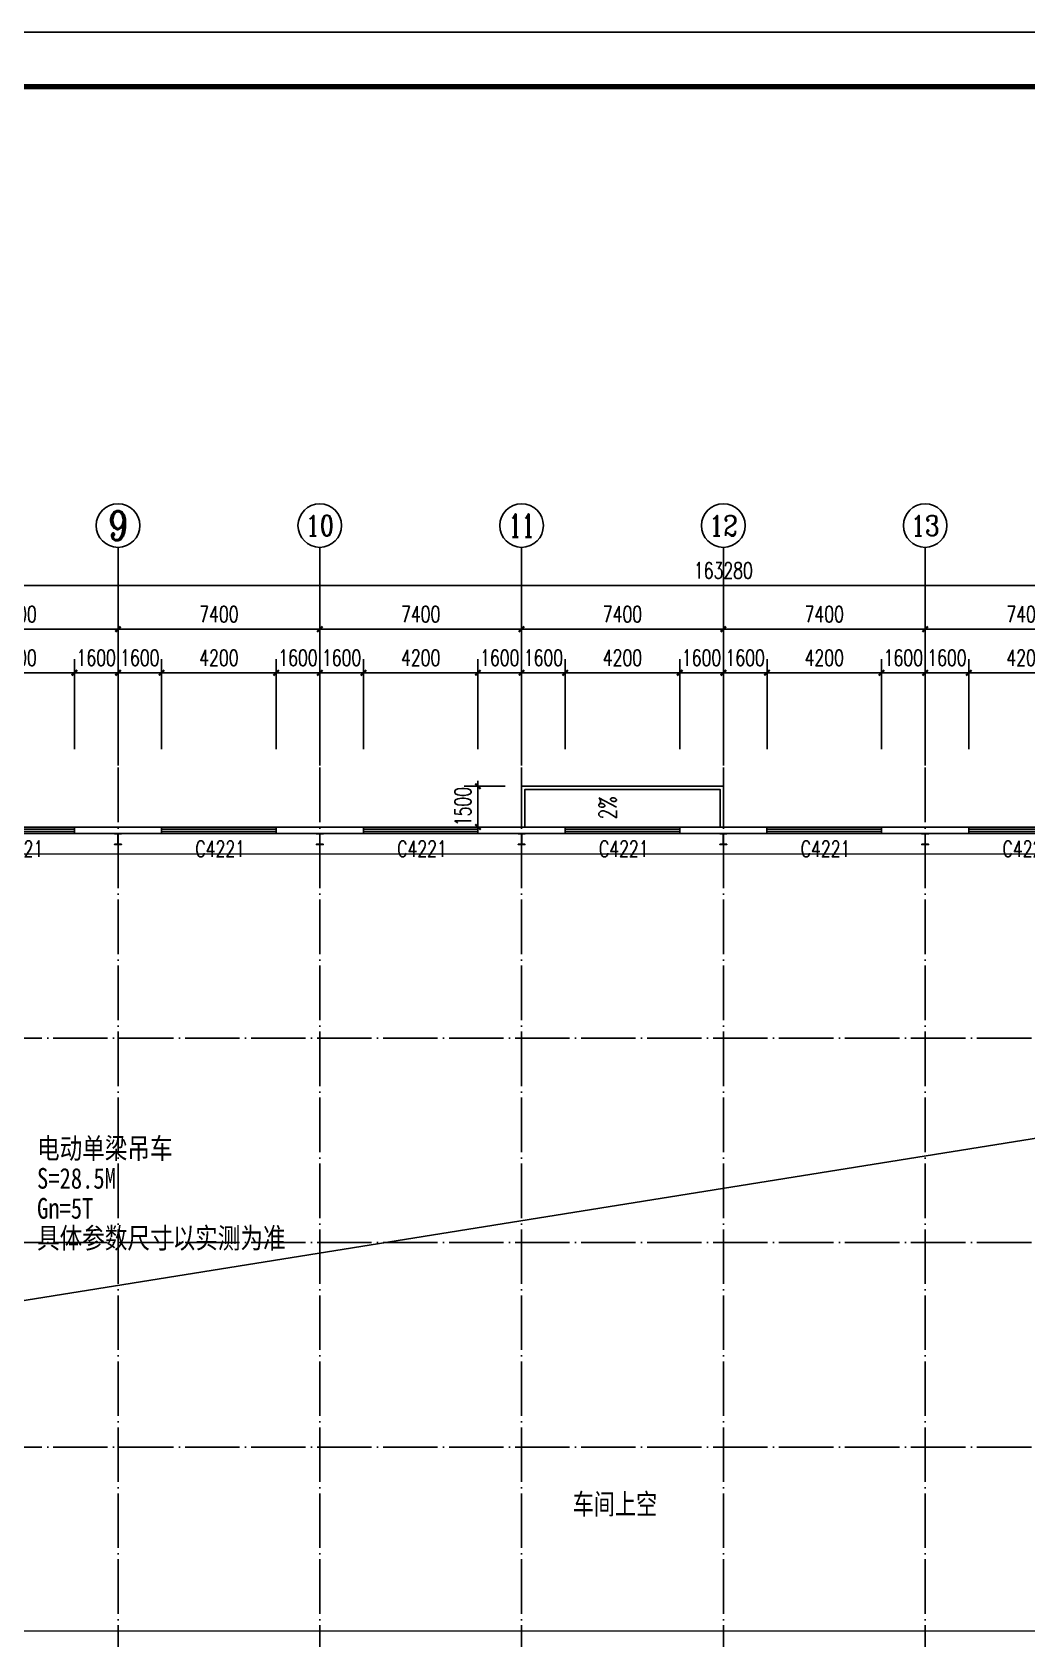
# Model space of a CAD drawing. Extents: x 13276711 to 13543385, y -848943 to -68012.
# Drawn here: x 13402435 to 13438915, y -382981 to -324043 of the extents above; entities that cross this region are included whole.
import ezdxf
from ezdxf.enums import TextEntityAlignment as Align

# ---------------------------------------------------------------- set-up
doc = ezdxf.new("R2010")
doc.units = 0
doc.header["$LTSCALE"] = 1000
doc.header["$MEASUREMENT"] = 0
doc.linetypes.add('DASH', pattern=[0.35, 0.25, -0.1])
doc.linetypes.add('DOTE', pattern=[2.42, 2, -0.2, 0.02, -0.2])
for name, color, linetype in [('AXIS', 3, 'Continuous'), ('AXIS_TEXT', 7, 'Continuous'), ('COLUMN', 2, 'Continuous'), ('DIM_SYMB', 3, 'Continuous'), ('DOTE', 1, 'DOTE'), ('PUB_DIM', 3, 'Continuous'), ('PUB_TEXT', 7, 'Continuous'), ('TK', 4, 'Continuous'), ('WALL-PARAPET', 6, 'Continuous'), ('WINDOW', 4, 'Continuous'), ('WINDOW_TEXT', 7, 'Continuous')]:
    doc.layers.add(name, color=color, linetype=linetype)
doc.styles.add('_TCH_AXIS', font='COMPLEX', dxfattribs={"bigfont": 'GBCBIG'})
doc.styles.add('_TCH_DIM', font='SIMPLEX', dxfattribs={"bigfont": 'GBCBIG'})
doc.styles.add('_TCH_DIM_T3', font='SIMPLEX', dxfattribs={"width": 0.705882, "bigfont": 'GBCBIG'})
doc.styles.add('_TCH_WINDOW', font='SIMPLEX', dxfattribs={"height": 3.5, "bigfont": 'GBCBIG'})
doc.styles.add('COMPLEX', font='COMPLEX')
doc.styles.add('TK-LG-B', font='', dxfattribs={"width": 0.75})
doc.styles.add('宋体', font='', dxfattribs={"width": 0.8})
doc.styles.get('TK-LG-B').set_extended_font_data('SimSun')
doc.styles.get('宋体').set_extended_font_data('SimSun')
doc.dimstyles.new('_TCH_ARCH&&200', dxfattribs={"dimtxt": 595, "dimasz": 200, "dimexe": 500, "dimexo": 600, "dimgap": 252.5, "dimtad": 1, "dimdec": 0, "dimzin": 0, "dimdsep": 46, "dimtxsty": '_TCH_DIM_T3', "dimblk": 'ARCHTICK', "dimcen": 0.09, "dimclrt": 7, "dimazin": 2, "dimtfac": 1, "dimtdec": 0, "dimtix": 1, "dimtmove": 2, "dimatfit": 3, "dimfxl": 0, "dimtolj": 1, "dimtzin": 0, "dimarcsym": 0})

# ---------------------------------------------------------------- blocks, each defined once
blk = doc.blocks.new('A$C797E1D2B')
at = {"layer": 'COLUMN'}
h = blk.add_hatch(color=256, dxfattribs=at)
h.paths.add_polyline_path([(125, 400), (250, 400), (250, 388), (130, 388), (130, 200), (125, 200)])
h.paths.add_polyline_path([(0, 400), (125, 400), (125, 200), (120, 200), (120, 388), (0, 388)])
h.paths.add_polyline_path([(0, 12), (120, 12), (120, 200), (125, 200), (125, 0), (0, 0)])
h.paths.add_polyline_path([(125, 200), (130, 200), (130, 12), (250, 12), (250, 0), (125, 0)])
blk.add_lwpolyline([(250, 0), (250, 12), (130, 12), (130, 388), (250, 388), (250, 400), (0, 400), (0, 388), (120, 388), (120, 12), (0, 12), (0, 0)], close=True, dxfattribs=at)
blk = doc.blocks.new('GeYuanFrame_77864667', base_point=(20.09, 4.53))
at = {"layer": 'TK'}
blk.add_lwpolyline([(20.09, 4.53), (20.09, 598.53), (1071.09, 598.53), (1071.09, 4.53)], close=True, dxfattribs=at)
at = {"layer": 'TK', "const_width": 1}
blk.add_lwpolyline([(45.09, 588.53), (1061.09, 588.53), (1061.09, 14.53), (45.09, 14.53)], close=True, dxfattribs=at)
blk = doc.blocks.new('$TCHSYS$WIN2D')
for p, q in [((-0.5, 0.5), (0.5, 0.5)), ((-0.5, 0.5), (-0.5, -0.5)), ((0.5, 0.5), (0.5, -0.5)), ((0.5, 0.167), (-0.5, 0.167)), ((0.5, -0.167), (-0.5, -0.167)), ((-0.5, -0.5), (0.5, -0.5))]:
    blk.add_line(p, q)
blk = doc.blocks.new('_AXISO')
blk.add_circle((0, 0), 0.5)
at = {"layer": 'AXIS_TEXT', "style": 'COMPLEX', "width": 1.041667}
blk.add_attdef('A', text='', height=0.56, dxfattribs=at).set_placement((-0.25, -0.28), (0.25, -0.28), align=Align.FIT)
blk = doc.blocks.new('_ArchTick')
at = {"color": 0, "linetype": 'ByBlock', "const_width": 0.4}
blk.add_lwpolyline([(-0.5, -0.5), (0.5, 0.5)], dxfattribs=at)
blk = doc.blocks.new('*D208')
at = {"layer": 'AXIS', "color": 0, "lineweight": -2}
for p, q in [((13346145, -350343), (13346145, -343843)), ((13509425, -350343), (13509425, -343843)), ((13346145, -344343), (13509425, -344343))]:
    blk.add_line(p, q, dxfattribs=at)
at = {"layer": 'Defpoints', "color": 0}
for p in [(13509425, -344343), (13346145, -350943), (13509425, -350943)]:
    blk.add_point(p, dxfattribs=at)
at = {"layer": 'AXIS', "color": 0, "lineweight": -2, "xscale": 200, "yscale": 200, "zscale": 200, "rotation": 180}
blk.add_blockref('_ArchTick', (13346145, -344343), dxfattribs=at)
at = {"layer": 'AXIS', "color": 0, "lineweight": -2, "xscale": 200, "yscale": 200, "zscale": 200}
blk.add_blockref('_ArchTick', (13509425, -344343), dxfattribs=at)
at = {"layer": 'AXIS', "color": 7, "insert": (13427785, -343793), "char_height": 595, "attachment_point": 5, "style": '_TCH_DIM_T3'}
blk.add_mtext('\\A1;163280', dxfattribs=at)
blk = doc.blocks.new('*D217')
at = {"layer": 'AXIS', "color": 0, "lineweight": -2}
for p, q in [((13398185, -350343), (13398185, -345443)), ((13398185, -345943), (13405585, -345943)), ((13405585, -350343), (13405585, -345443))]:
    blk.add_line(p, q, dxfattribs=at)
at = {"layer": 'Defpoints', "color": 0}
for p in [(13405585, -345943), (13398185, -350943), (13405585, -350943)]:
    blk.add_point(p, dxfattribs=at)
at = {"layer": 'AXIS', "color": 0, "lineweight": -2, "xscale": 200, "yscale": 200, "zscale": 200, "rotation": 180}
blk.add_blockref('_ArchTick', (13398185, -345943), dxfattribs=at)
at = {"layer": 'AXIS', "color": 0, "lineweight": -2, "xscale": 200, "yscale": 200, "zscale": 200}
blk.add_blockref('_ArchTick', (13405585, -345943), dxfattribs=at)
at = {"layer": 'AXIS', "color": 7, "insert": (13401885, -345393), "char_height": 595, "attachment_point": 5, "style": '_TCH_DIM_T3'}
blk.add_mtext('\\A1;7400', dxfattribs=at)
blk = doc.blocks.new('*D218')
at = {"layer": 'AXIS', "color": 0, "lineweight": -2}
for p, q in [((13405585, -350343), (13405585, -345443)), ((13405585, -345943), (13412985, -345943)), ((13412985, -350343), (13412985, -345443))]:
    blk.add_line(p, q, dxfattribs=at)
at = {"layer": 'Defpoints', "color": 0}
for p in [(13412985, -345943), (13405585, -350943), (13412985, -350943)]:
    blk.add_point(p, dxfattribs=at)
at = {"layer": 'AXIS', "color": 0, "lineweight": -2, "xscale": 200, "yscale": 200, "zscale": 200, "rotation": 180}
blk.add_blockref('_ArchTick', (13405585, -345943), dxfattribs=at)
at = {"layer": 'AXIS', "color": 0, "lineweight": -2, "xscale": 200, "yscale": 200, "zscale": 200}
blk.add_blockref('_ArchTick', (13412985, -345943), dxfattribs=at)
at = {"layer": 'AXIS', "color": 7, "insert": (13409285, -345393), "char_height": 595, "attachment_point": 5, "style": '_TCH_DIM_T3'}
blk.add_mtext('\\A1;7400', dxfattribs=at)
blk = doc.blocks.new('*D219')
at = {"layer": 'AXIS', "color": 0, "lineweight": -2}
for p, q in [((13412985, -350343), (13412985, -345443)), ((13412985, -345943), (13420385, -345943)), ((13420385, -350343), (13420385, -345443))]:
    blk.add_line(p, q, dxfattribs=at)
at = {"layer": 'Defpoints', "color": 0}
for p in [(13420385, -345943), (13412985, -350943), (13420385, -350943)]:
    blk.add_point(p, dxfattribs=at)
at = {"layer": 'AXIS', "color": 0, "lineweight": -2, "xscale": 200, "yscale": 200, "zscale": 200, "rotation": 180}
blk.add_blockref('_ArchTick', (13412985, -345943), dxfattribs=at)
at = {"layer": 'AXIS', "color": 0, "lineweight": -2, "xscale": 200, "yscale": 200, "zscale": 200}
blk.add_blockref('_ArchTick', (13420385, -345943), dxfattribs=at)
at = {"layer": 'AXIS', "color": 7, "insert": (13416685, -345393), "char_height": 595, "attachment_point": 5, "style": '_TCH_DIM_T3'}
blk.add_mtext('\\A1;7400', dxfattribs=at)
blk = doc.blocks.new('*D220')
at = {"layer": 'AXIS', "color": 0, "lineweight": -2}
for p, q in [((13420385, -350343), (13420385, -345443)), ((13420385, -345943), (13427785, -345943)), ((13427785, -350343), (13427785, -345443))]:
    blk.add_line(p, q, dxfattribs=at)
at = {"layer": 'Defpoints', "color": 0}
for p in [(13427785, -345943), (13420385, -350943), (13427785, -350943)]:
    blk.add_point(p, dxfattribs=at)
at = {"layer": 'AXIS', "color": 0, "lineweight": -2, "xscale": 200, "yscale": 200, "zscale": 200, "rotation": 180}
blk.add_blockref('_ArchTick', (13420385, -345943), dxfattribs=at)
at = {"layer": 'AXIS', "color": 0, "lineweight": -2, "xscale": 200, "yscale": 200, "zscale": 200}
blk.add_blockref('_ArchTick', (13427785, -345943), dxfattribs=at)
at = {"layer": 'AXIS', "color": 7, "insert": (13424085, -345393), "char_height": 595, "attachment_point": 5, "style": '_TCH_DIM_T3'}
blk.add_mtext('\\A1;7400', dxfattribs=at)
blk = doc.blocks.new('*D221')
at = {"layer": 'AXIS', "color": 0, "lineweight": -2}
for p, q in [((13427785, -350343), (13427785, -345443)), ((13427785, -345943), (13435185, -345943)), ((13435185, -350343), (13435185, -345443))]:
    blk.add_line(p, q, dxfattribs=at)
at = {"layer": 'Defpoints', "color": 0}
for p in [(13435185, -345943), (13427785, -350943), (13435185, -350943)]:
    blk.add_point(p, dxfattribs=at)
at = {"layer": 'AXIS', "color": 0, "lineweight": -2, "xscale": 200, "yscale": 200, "zscale": 200, "rotation": 180}
blk.add_blockref('_ArchTick', (13427785, -345943), dxfattribs=at)
at = {"layer": 'AXIS', "color": 0, "lineweight": -2, "xscale": 200, "yscale": 200, "zscale": 200}
blk.add_blockref('_ArchTick', (13435185, -345943), dxfattribs=at)
at = {"layer": 'AXIS', "color": 7, "insert": (13431485, -345393), "char_height": 595, "attachment_point": 5, "style": '_TCH_DIM_T3'}
blk.add_mtext('\\A1;7400', dxfattribs=at)
blk = doc.blocks.new('*D222')
at = {"layer": 'AXIS', "color": 0, "lineweight": -2}
for p, q in [((13435185, -350343), (13435185, -345443)), ((13435185, -345943), (13442585, -345943)), ((13442585, -350343), (13442585, -345443))]:
    blk.add_line(p, q, dxfattribs=at)
at = {"layer": 'Defpoints', "color": 0}
for p in [(13442585, -345943), (13435185, -350943), (13442585, -350943)]:
    blk.add_point(p, dxfattribs=at)
at = {"layer": 'AXIS', "color": 0, "lineweight": -2, "xscale": 200, "yscale": 200, "zscale": 200, "rotation": 180}
blk.add_blockref('_ArchTick', (13435185, -345943), dxfattribs=at)
at = {"layer": 'AXIS', "color": 0, "lineweight": -2, "xscale": 200, "yscale": 200, "zscale": 200}
blk.add_blockref('_ArchTick', (13442585, -345943), dxfattribs=at)
at = {"layer": 'AXIS', "color": 7, "insert": (13438885, -345393), "char_height": 595, "attachment_point": 5, "style": '_TCH_DIM_T3'}
blk.add_mtext('\\A1;7400', dxfattribs=at)
blk = doc.blocks.new('*D640')
at = {"layer": 'Defpoints', "color": 0}
for p in [(13403985, -347543), (13399785, -350943), (13403985, -350943)]:
    blk.add_point(p, dxfattribs=at)
at = {"layer": 'PUB_DIM', "color": 0, "lineweight": -2}
for p, q in [((13399785, -350343), (13399785, -347043)), ((13403985, -350343), (13403985, -347043)), ((13399785, -347543), (13403985, -347543))]:
    blk.add_line(p, q, dxfattribs=at)
at = {"layer": 'PUB_DIM', "color": 0, "lineweight": -2, "xscale": 200, "yscale": 200, "zscale": 200, "rotation": 180}
blk.add_blockref('_ArchTick', (13399785, -347543), dxfattribs=at)
at = {"layer": 'PUB_DIM', "color": 0, "lineweight": -2, "xscale": 200, "yscale": 200, "zscale": 200}
blk.add_blockref('_ArchTick', (13403985, -347543), dxfattribs=at)
at = {"layer": 'PUB_DIM', "color": 7, "insert": (13401885, -346993), "char_height": 595, "attachment_point": 5, "style": '_TCH_DIM_T3'}
blk.add_mtext('\\A1;4200', dxfattribs=at)
blk = doc.blocks.new('*D641')
at = {"layer": 'Defpoints', "color": 0}
for p in [(13405585, -347543), (13403985, -350943), (13405585, -350943)]:
    blk.add_point(p, dxfattribs=at)
at = {"layer": 'PUB_DIM', "color": 0, "lineweight": -2}
for p, q in [((13403985, -350343), (13403985, -347043)), ((13405585, -350343), (13405585, -347043)), ((13403985, -347543), (13403785, -347543)), ((13403985, -347543), (13405585, -347543)), ((13405585, -347543), (13405785, -347543))]:
    blk.add_line(p, q, dxfattribs=at)
at = {"layer": 'PUB_DIM', "color": 0, "lineweight": -2, "xscale": 200, "yscale": 200, "zscale": 200}
blk.add_blockref('_ArchTick', (13403985, -347543), dxfattribs=at)
at = {"layer": 'PUB_DIM', "color": 0, "lineweight": -2, "xscale": 200, "yscale": 200, "zscale": 200, "rotation": 180}
blk.add_blockref('_ArchTick', (13405585, -347543), dxfattribs=at)
at = {"layer": 'PUB_DIM', "color": 7, "insert": (13404785, -346993), "char_height": 595, "attachment_point": 5, "style": '_TCH_DIM_T3'}
blk.add_mtext('\\A1;1600', dxfattribs=at)
blk = doc.blocks.new('*D642')
at = {"layer": 'Defpoints', "color": 0}
for p in [(13407185, -347543), (13405585, -350943), (13407185, -350943)]:
    blk.add_point(p, dxfattribs=at)
at = {"layer": 'PUB_DIM', "color": 0, "lineweight": -2}
for p, q in [((13405585, -350343), (13405585, -347043)), ((13407185, -350343), (13407185, -347043)), ((13405585, -347543), (13405385, -347543)), ((13405585, -347543), (13407185, -347543)), ((13407185, -347543), (13407385, -347543))]:
    blk.add_line(p, q, dxfattribs=at)
at = {"layer": 'PUB_DIM', "color": 0, "lineweight": -2, "xscale": 200, "yscale": 200, "zscale": 200}
blk.add_blockref('_ArchTick', (13405585, -347543), dxfattribs=at)
at = {"layer": 'PUB_DIM', "color": 0, "lineweight": -2, "xscale": 200, "yscale": 200, "zscale": 200, "rotation": 180}
blk.add_blockref('_ArchTick', (13407185, -347543), dxfattribs=at)
at = {"layer": 'PUB_DIM', "color": 7, "insert": (13406385, -346993), "char_height": 595, "attachment_point": 5, "style": '_TCH_DIM_T3'}
blk.add_mtext('\\A1;1600', dxfattribs=at)
blk = doc.blocks.new('*D643')
at = {"layer": 'Defpoints', "color": 0}
for p in [(13411385, -347543), (13407185, -350943), (13411385, -350943)]:
    blk.add_point(p, dxfattribs=at)
at = {"layer": 'PUB_DIM', "color": 0, "lineweight": -2}
for p, q in [((13407185, -350343), (13407185, -347043)), ((13411385, -350343), (13411385, -347043)), ((13407185, -347543), (13411385, -347543))]:
    blk.add_line(p, q, dxfattribs=at)
at = {"layer": 'PUB_DIM', "color": 0, "lineweight": -2, "xscale": 200, "yscale": 200, "zscale": 200, "rotation": 180}
blk.add_blockref('_ArchTick', (13407185, -347543), dxfattribs=at)
at = {"layer": 'PUB_DIM', "color": 0, "lineweight": -2, "xscale": 200, "yscale": 200, "zscale": 200}
blk.add_blockref('_ArchTick', (13411385, -347543), dxfattribs=at)
at = {"layer": 'PUB_DIM', "color": 7, "insert": (13409285, -346993), "char_height": 595, "attachment_point": 5, "style": '_TCH_DIM_T3'}
blk.add_mtext('\\A1;4200', dxfattribs=at)
blk = doc.blocks.new('*D644')
at = {"layer": 'Defpoints', "color": 0}
for p in [(13412985, -347543), (13411385, -350943), (13412985, -350943)]:
    blk.add_point(p, dxfattribs=at)
at = {"layer": 'PUB_DIM', "color": 0, "lineweight": -2}
for p, q in [((13411385, -350343), (13411385, -347043)), ((13412985, -350343), (13412985, -347043)), ((13411385, -347543), (13411185, -347543)), ((13411385, -347543), (13412985, -347543)), ((13412985, -347543), (13413185, -347543))]:
    blk.add_line(p, q, dxfattribs=at)
at = {"layer": 'PUB_DIM', "color": 0, "lineweight": -2, "xscale": 200, "yscale": 200, "zscale": 200}
blk.add_blockref('_ArchTick', (13411385, -347543), dxfattribs=at)
at = {"layer": 'PUB_DIM', "color": 0, "lineweight": -2, "xscale": 200, "yscale": 200, "zscale": 200, "rotation": 180}
blk.add_blockref('_ArchTick', (13412985, -347543), dxfattribs=at)
at = {"layer": 'PUB_DIM', "color": 7, "insert": (13412185, -346993), "char_height": 595, "attachment_point": 5, "style": '_TCH_DIM_T3'}
blk.add_mtext('\\A1;1600', dxfattribs=at)
blk = doc.blocks.new('*D645')
at = {"layer": 'Defpoints', "color": 0}
for p in [(13414585, -347543), (13412985, -350943), (13414585, -350943)]:
    blk.add_point(p, dxfattribs=at)
at = {"layer": 'PUB_DIM', "color": 0, "lineweight": -2}
for p, q in [((13412985, -350343), (13412985, -347043)), ((13414585, -350343), (13414585, -347043)), ((13412985, -347543), (13412785, -347543)), ((13412985, -347543), (13414585, -347543)), ((13414585, -347543), (13414785, -347543))]:
    blk.add_line(p, q, dxfattribs=at)
at = {"layer": 'PUB_DIM', "color": 0, "lineweight": -2, "xscale": 200, "yscale": 200, "zscale": 200}
blk.add_blockref('_ArchTick', (13412985, -347543), dxfattribs=at)
at = {"layer": 'PUB_DIM', "color": 0, "lineweight": -2, "xscale": 200, "yscale": 200, "zscale": 200, "rotation": 180}
blk.add_blockref('_ArchTick', (13414585, -347543), dxfattribs=at)
at = {"layer": 'PUB_DIM', "color": 7, "insert": (13413785, -346993), "char_height": 595, "attachment_point": 5, "style": '_TCH_DIM_T3'}
blk.add_mtext('\\A1;1600', dxfattribs=at)
blk = doc.blocks.new('*D646')
at = {"layer": 'Defpoints', "color": 0}
for p in [(13418785, -347543), (13414585, -350943), (13418785, -350943)]:
    blk.add_point(p, dxfattribs=at)
at = {"layer": 'PUB_DIM', "color": 0, "lineweight": -2}
for p, q in [((13414585, -350343), (13414585, -347043)), ((13418785, -350343), (13418785, -347043)), ((13414585, -347543), (13418785, -347543))]:
    blk.add_line(p, q, dxfattribs=at)
at = {"layer": 'PUB_DIM', "color": 0, "lineweight": -2, "xscale": 200, "yscale": 200, "zscale": 200, "rotation": 180}
blk.add_blockref('_ArchTick', (13414585, -347543), dxfattribs=at)
at = {"layer": 'PUB_DIM', "color": 0, "lineweight": -2, "xscale": 200, "yscale": 200, "zscale": 200}
blk.add_blockref('_ArchTick', (13418785, -347543), dxfattribs=at)
at = {"layer": 'PUB_DIM', "color": 7, "insert": (13416685, -346993), "char_height": 595, "attachment_point": 5, "style": '_TCH_DIM_T3'}
blk.add_mtext('\\A1;4200', dxfattribs=at)
blk = doc.blocks.new('*D647')
at = {"layer": 'Defpoints', "color": 0}
for p in [(13420385, -347543), (13418785, -350943), (13420385, -350943)]:
    blk.add_point(p, dxfattribs=at)
at = {"layer": 'PUB_DIM', "color": 0, "lineweight": -2}
for p, q in [((13418785, -350343), (13418785, -347043)), ((13420385, -350343), (13420385, -347043)), ((13418785, -347543), (13418585, -347543)), ((13418785, -347543), (13420385, -347543)), ((13420385, -347543), (13420585, -347543))]:
    blk.add_line(p, q, dxfattribs=at)
at = {"layer": 'PUB_DIM', "color": 0, "lineweight": -2, "xscale": 200, "yscale": 200, "zscale": 200}
blk.add_blockref('_ArchTick', (13418785, -347543), dxfattribs=at)
at = {"layer": 'PUB_DIM', "color": 0, "lineweight": -2, "xscale": 200, "yscale": 200, "zscale": 200, "rotation": 180}
blk.add_blockref('_ArchTick', (13420385, -347543), dxfattribs=at)
at = {"layer": 'PUB_DIM', "color": 7, "insert": (13419585, -346993), "char_height": 595, "attachment_point": 5, "style": '_TCH_DIM_T3'}
blk.add_mtext('\\A1;1600', dxfattribs=at)
blk = doc.blocks.new('*D648')
at = {"layer": 'Defpoints', "color": 0}
for p in [(13421985, -347543), (13420385, -350943), (13421985, -350943)]:
    blk.add_point(p, dxfattribs=at)
at = {"layer": 'PUB_DIM', "color": 0, "lineweight": -2}
for p, q in [((13420385, -350343), (13420385, -347043)), ((13421985, -350343), (13421985, -347043)), ((13420385, -347543), (13420185, -347543)), ((13420385, -347543), (13421985, -347543)), ((13421985, -347543), (13422185, -347543))]:
    blk.add_line(p, q, dxfattribs=at)
at = {"layer": 'PUB_DIM', "color": 0, "lineweight": -2, "xscale": 200, "yscale": 200, "zscale": 200}
blk.add_blockref('_ArchTick', (13420385, -347543), dxfattribs=at)
at = {"layer": 'PUB_DIM', "color": 0, "lineweight": -2, "xscale": 200, "yscale": 200, "zscale": 200, "rotation": 180}
blk.add_blockref('_ArchTick', (13421985, -347543), dxfattribs=at)
at = {"layer": 'PUB_DIM', "color": 7, "insert": (13421185, -346993), "char_height": 595, "attachment_point": 5, "style": '_TCH_DIM_T3'}
blk.add_mtext('\\A1;1600', dxfattribs=at)
blk = doc.blocks.new('*D649')
at = {"layer": 'Defpoints', "color": 0}
for p in [(13426185, -347543), (13421985, -350943), (13426185, -350943)]:
    blk.add_point(p, dxfattribs=at)
at = {"layer": 'PUB_DIM', "color": 0, "lineweight": -2}
for p, q in [((13421985, -350343), (13421985, -347043)), ((13426185, -350343), (13426185, -347043)), ((13421985, -347543), (13426185, -347543))]:
    blk.add_line(p, q, dxfattribs=at)
at = {"layer": 'PUB_DIM', "color": 0, "lineweight": -2, "xscale": 200, "yscale": 200, "zscale": 200, "rotation": 180}
blk.add_blockref('_ArchTick', (13421985, -347543), dxfattribs=at)
at = {"layer": 'PUB_DIM', "color": 0, "lineweight": -2, "xscale": 200, "yscale": 200, "zscale": 200}
blk.add_blockref('_ArchTick', (13426185, -347543), dxfattribs=at)
at = {"layer": 'PUB_DIM', "color": 7, "insert": (13424085, -346993), "char_height": 595, "attachment_point": 5, "style": '_TCH_DIM_T3'}
blk.add_mtext('\\A1;4200', dxfattribs=at)
blk = doc.blocks.new('*D650')
at = {"layer": 'Defpoints', "color": 0}
for p in [(13427785, -347543), (13426185, -350943), (13427785, -350943)]:
    blk.add_point(p, dxfattribs=at)
at = {"layer": 'PUB_DIM', "color": 0, "lineweight": -2}
for p, q in [((13426185, -350343), (13426185, -347043)), ((13427785, -350343), (13427785, -347043)), ((13426185, -347543), (13425985, -347543)), ((13426185, -347543), (13427785, -347543)), ((13427785, -347543), (13427985, -347543))]:
    blk.add_line(p, q, dxfattribs=at)
at = {"layer": 'PUB_DIM', "color": 0, "lineweight": -2, "xscale": 200, "yscale": 200, "zscale": 200}
blk.add_blockref('_ArchTick', (13426185, -347543), dxfattribs=at)
at = {"layer": 'PUB_DIM', "color": 0, "lineweight": -2, "xscale": 200, "yscale": 200, "zscale": 200, "rotation": 180}
blk.add_blockref('_ArchTick', (13427785, -347543), dxfattribs=at)
at = {"layer": 'PUB_DIM', "color": 7, "insert": (13426985, -346993), "char_height": 595, "attachment_point": 5, "style": '_TCH_DIM_T3'}
blk.add_mtext('\\A1;1600', dxfattribs=at)
blk = doc.blocks.new('*D651')
at = {"layer": 'Defpoints', "color": 0}
for p in [(13429385, -347543), (13427785, -350943), (13429385, -350943)]:
    blk.add_point(p, dxfattribs=at)
at = {"layer": 'PUB_DIM', "color": 0, "lineweight": -2}
for p, q in [((13427785, -350343), (13427785, -347043)), ((13429385, -350343), (13429385, -347043)), ((13427785, -347543), (13427585, -347543)), ((13427785, -347543), (13429385, -347543)), ((13429385, -347543), (13429585, -347543))]:
    blk.add_line(p, q, dxfattribs=at)
at = {"layer": 'PUB_DIM', "color": 0, "lineweight": -2, "xscale": 200, "yscale": 200, "zscale": 200}
blk.add_blockref('_ArchTick', (13427785, -347543), dxfattribs=at)
at = {"layer": 'PUB_DIM', "color": 0, "lineweight": -2, "xscale": 200, "yscale": 200, "zscale": 200, "rotation": 180}
blk.add_blockref('_ArchTick', (13429385, -347543), dxfattribs=at)
at = {"layer": 'PUB_DIM', "color": 7, "insert": (13428585, -346993), "char_height": 595, "attachment_point": 5, "style": '_TCH_DIM_T3'}
blk.add_mtext('\\A1;1600', dxfattribs=at)
blk = doc.blocks.new('*D652')
at = {"layer": 'Defpoints', "color": 0}
for p in [(13433585, -347543), (13429385, -350943), (13433585, -350943)]:
    blk.add_point(p, dxfattribs=at)
at = {"layer": 'PUB_DIM', "color": 0, "lineweight": -2}
for p, q in [((13429385, -350343), (13429385, -347043)), ((13433585, -350343), (13433585, -347043)), ((13429385, -347543), (13433585, -347543))]:
    blk.add_line(p, q, dxfattribs=at)
at = {"layer": 'PUB_DIM', "color": 0, "lineweight": -2, "xscale": 200, "yscale": 200, "zscale": 200, "rotation": 180}
blk.add_blockref('_ArchTick', (13429385, -347543), dxfattribs=at)
at = {"layer": 'PUB_DIM', "color": 0, "lineweight": -2, "xscale": 200, "yscale": 200, "zscale": 200}
blk.add_blockref('_ArchTick', (13433585, -347543), dxfattribs=at)
at = {"layer": 'PUB_DIM', "color": 7, "insert": (13431485, -346993), "char_height": 595, "attachment_point": 5, "style": '_TCH_DIM_T3'}
blk.add_mtext('\\A1;4200', dxfattribs=at)
blk = doc.blocks.new('*D653')
at = {"layer": 'Defpoints', "color": 0}
for p in [(13435185, -347543), (13433585, -350943), (13435185, -350943)]:
    blk.add_point(p, dxfattribs=at)
at = {"layer": 'PUB_DIM', "color": 0, "lineweight": -2}
for p, q in [((13433585, -350343), (13433585, -347043)), ((13435185, -350343), (13435185, -347043)), ((13433585, -347543), (13433385, -347543)), ((13433585, -347543), (13435185, -347543)), ((13435185, -347543), (13435385, -347543))]:
    blk.add_line(p, q, dxfattribs=at)
at = {"layer": 'PUB_DIM', "color": 0, "lineweight": -2, "xscale": 200, "yscale": 200, "zscale": 200}
blk.add_blockref('_ArchTick', (13433585, -347543), dxfattribs=at)
at = {"layer": 'PUB_DIM', "color": 0, "lineweight": -2, "xscale": 200, "yscale": 200, "zscale": 200, "rotation": 180}
blk.add_blockref('_ArchTick', (13435185, -347543), dxfattribs=at)
at = {"layer": 'PUB_DIM', "color": 7, "insert": (13434385, -346993), "char_height": 595, "attachment_point": 5, "style": '_TCH_DIM_T3'}
blk.add_mtext('\\A1;1600', dxfattribs=at)
blk = doc.blocks.new('*D654')
at = {"layer": 'Defpoints', "color": 0}
for p in [(13436785, -347543), (13435185, -350943), (13436785, -350943)]:
    blk.add_point(p, dxfattribs=at)
at = {"layer": 'PUB_DIM', "color": 0, "lineweight": -2}
for p, q in [((13435185, -350343), (13435185, -347043)), ((13436785, -350343), (13436785, -347043)), ((13435185, -347543), (13434985, -347543)), ((13435185, -347543), (13436785, -347543)), ((13436785, -347543), (13436985, -347543))]:
    blk.add_line(p, q, dxfattribs=at)
at = {"layer": 'PUB_DIM', "color": 0, "lineweight": -2, "xscale": 200, "yscale": 200, "zscale": 200}
blk.add_blockref('_ArchTick', (13435185, -347543), dxfattribs=at)
at = {"layer": 'PUB_DIM', "color": 0, "lineweight": -2, "xscale": 200, "yscale": 200, "zscale": 200, "rotation": 180}
blk.add_blockref('_ArchTick', (13436785, -347543), dxfattribs=at)
at = {"layer": 'PUB_DIM', "color": 7, "insert": (13435985, -346993), "char_height": 595, "attachment_point": 5, "style": '_TCH_DIM_T3'}
blk.add_mtext('\\A1;1600', dxfattribs=at)
blk = doc.blocks.new('*D655')
at = {"layer": 'Defpoints', "color": 0}
for p in [(13440985, -347543), (13436785, -350943), (13440985, -350943)]:
    blk.add_point(p, dxfattribs=at)
at = {"layer": 'PUB_DIM', "color": 0, "lineweight": -2}
for p, q in [((13436785, -350343), (13436785, -347043)), ((13440985, -350343), (13440985, -347043)), ((13436785, -347543), (13440985, -347543))]:
    blk.add_line(p, q, dxfattribs=at)
at = {"layer": 'PUB_DIM', "color": 0, "lineweight": -2, "xscale": 200, "yscale": 200, "zscale": 200, "rotation": 180}
blk.add_blockref('_ArchTick', (13436785, -347543), dxfattribs=at)
at = {"layer": 'PUB_DIM', "color": 0, "lineweight": -2, "xscale": 200, "yscale": 200, "zscale": 200}
blk.add_blockref('_ArchTick', (13440985, -347543), dxfattribs=at)
at = {"layer": 'PUB_DIM', "color": 7, "insert": (13438885, -346993), "char_height": 595, "attachment_point": 5, "style": '_TCH_DIM_T3'}
blk.add_mtext('\\A1;4200', dxfattribs=at)
blk = doc.blocks.new('*D698')
at = {"layer": 'Defpoints', "color": 0}
for p in [(13418785, -351703), (13420385, -351703), (13420385, -353203)]:
    blk.add_point(p, dxfattribs=at)
at = {"layer": 'PUB_DIM', "color": 0, "lineweight": -2}
for p, q in [((13419785, -351703), (13418285, -351703)), ((13418785, -351703), (13418785, -351503)), ((13418785, -353203), (13418785, -351703)), ((13419785, -353203), (13418285, -353203)), ((13418785, -353203), (13418785, -353403))]:
    blk.add_line(p, q, dxfattribs=at)
at = {"layer": 'PUB_DIM', "color": 0, "lineweight": -2, "xscale": 200, "yscale": 200, "zscale": 200}
for p, rotation in [((13418785, -351703), 270), ((13418785, -353203), 90)]:
    blk.add_blockref('_ArchTick', p, dxfattribs=dict(at, rotation=rotation))
at = {"layer": 'PUB_DIM', "color": 7, "insert": (13418235, -352453), "char_height": 595, "attachment_point": 5, "rotation": 90, "style": '_TCH_DIM_T3'}
blk.add_mtext('\\A1;1500', dxfattribs=at)

msp = doc.modelspace()

# ---------------------------------------------------------------- linework, layer by layer
at = {"ltscale": 0.5}
for points in [[(13420384.8, -353203.1), (13420384.8, -351703.1), (13427784.8, -351703.1), (13427784.8, -353203.1)], [(13420504.8, -353203.1), (13420504.8, -351823.1), (13427664.8, -351823.1), (13427664.8, -353203.1)], [(13508934.8, -353443.1), (13368584.8, -375943.1), (13346384.8, -413043.1)]]:
    msp.add_lwpolyline(points, dxfattribs=at)
at = {"linetype": 'DASH', "ltscale": 5, "const_width": 50}
for points in [[(13509184.8, -354193.1), (13346384.8, -354193.1)], [(13509184.8, -382693.1), (13346384.8, -382693.1)]]:
    msp.add_lwpolyline(points, dxfattribs=at)
at = {"layer": 'AXIS'}
for p, q in [((13405584.8, -350943.1), (13405584.8, -342943.1)), ((13412984.8, -350943.1), (13412984.8, -342943.1)), ((13420384.8, -350943.1), (13420384.8, -342943.1)), ((13427784.8, -350943.1), (13427784.8, -342943.1)), ((13435184.8, -350943.1), (13435184.8, -342943.1))]:
    msp.add_line(p, q, dxfattribs=at)
at = {"layer": 'DIM_SYMB'}
msp.add_lwpolyline([(13424084.8, -353063.1, 0, 0, 0), (13424084.8, -352413.1, 120, 0, 0), (13424084.8, -351963.1, 0, 0, 0)], format="xyseb", dxfattribs=at)
at = {"layer": 'DOTE'}
for p, q in [((13405584.8, -415943.1), (13405584.8, -350943.1)), ((13412984.8, -415943.1), (13412984.8, -350943.1)), ((13420384.8, -415943.1), (13420384.8, -350943.1)), ((13427784.8, -415943.1), (13427784.8, -350943.1)), ((13435184.8, -415943.1), (13435184.8, -350943.1)), ((13511684.8, -353443.1), (13343884.8, -353443.1)), ((13511684.8, -360943.1), (13343884.8, -360943.1)), ((13511684.8, -368443.1), (13343884.8, -368443.1)), ((13511684.8, -375943.1), (13343884.8, -375943.1))]:
    msp.add_line(p, q, dxfattribs=at)
at = {"layer": 'WALL-PARAPET'}
for p, q in [((13407184.8, -353203.1), (13403984.8, -353203.1)), ((13403984.8, -353203.1), (13403984.8, -353443.1)), ((13403984.8, -353443.1), (13407184.8, -353443.1)), ((13407184.8, -353443.1), (13407184.8, -353203.1)), ((13414584.8, -353203.1), (13411384.8, -353203.1)), ((13411384.8, -353203.1), (13411384.8, -353443.1)), ((13411384.8, -353443.1), (13414584.8, -353443.1)), ((13414584.8, -353443.1), (13414584.8, -353203.1)), ((13421984.8, -353203.1), (13418784.8, -353203.1)), ((13418784.8, -353203.1), (13418784.8, -353443.1)), ((13418784.8, -353443.1), (13421984.8, -353443.1)), ((13421984.8, -353443.1), (13421984.8, -353203.1)), ((13429384.8, -353203.1), (13426184.8, -353203.1)), ((13426184.8, -353203.1), (13426184.8, -353443.1)), ((13426184.8, -353443.1), (13429384.8, -353443.1)), ((13429384.8, -353443.1), (13429384.8, -353203.1)), ((13436784.8, -353203.1), (13433584.8, -353203.1)), ((13433584.8, -353203.1), (13433584.8, -353443.1)), ((13433584.8, -353443.1), (13436784.8, -353443.1)), ((13436784.8, -353443.1), (13436784.8, -353203.1))]:
    msp.add_line(p, q, dxfattribs=at)

# ---------------------------------------------------------------- block references
at = {"xscale": 200, "yscale": 200, "zscale": 200}
msp.add_blockref('GeYuanFrame_77864667', (13328184.8, -442843.1), dxfattribs=at)
at = {"rotation": 180}
for p in [(13405709.9, -353443.1), (13413109.9, -353443.1), (13420509.9, -353443.1), (13427909.9, -353443.1), (13435309.9, -353443.1)]:
    msp.add_blockref('A$C797E1D2B', p, dxfattribs=at)
at = {"layer": 'AXIS'}
ref = msp.add_blockref('_AXISO', (13405584.8, -342143.1), dxfattribs=dict(at, xscale=1600, yscale=1600, zscale=1600))
ref.add_attrib('A', '9', dxfattribs={"layer": 'AXIS_TEXT', "ltscale": 0.5, "height": 1065, "style": '_TCH_AXIS'}).set_placement((13405229.8, -342675.6), (13405939.9, -342675.6), align=Align.FIT)
ref = msp.add_blockref('_AXISO', (13412984.8, -342143.1), dxfattribs=dict(at, xscale=1600, yscale=1600, zscale=1600))
ref.add_attrib('A', '10', dxfattribs={"layer": 'AXIS_TEXT', "ltscale": 0.5, "height": 750.73, "style": '_TCH_AXIS'}).set_placement((13412466.5, -342518.4), (13413503.2, -342518.4), align=Align.FIT)
ref = msp.add_blockref('_AXISO', (13420384.8, -342143.1), dxfattribs=dict(at, xscale=1600, yscale=1600, zscale=1600))
ref.add_attrib('A', '11', dxfattribs={"layer": 'AXIS_TEXT', "ltscale": 0.5, "height": 842.89, "style": '_TCH_AXIS'}).set_placement((13419903.2, -342564.5), (13420866.5, -342564.5), align=Align.FIT)
ref = msp.add_blockref('_AXISO', (13427784.8, -342143.1), dxfattribs=dict(at, xscale=1600, yscale=1600, zscale=1600))
ref.add_attrib('A', '12', dxfattribs={"layer": 'AXIS_TEXT', "ltscale": 0.5, "height": 750.73, "style": '_TCH_AXIS'}).set_placement((13427266.5, -342518.4), (13428303.2, -342518.4), align=Align.FIT)
ref = msp.add_blockref('_AXISO', (13435184.8, -342143.1), dxfattribs=dict(at, xscale=1600, yscale=1600, zscale=1600))
ref.add_attrib('A', '13', dxfattribs={"layer": 'AXIS_TEXT', "ltscale": 0.5, "height": 750.73, "style": '_TCH_AXIS'}).set_placement((13434666.5, -342518.4), (13435703.2, -342518.4), align=Align.FIT)
at = {"layer": 'WINDOW'}
ref = msp.add_blockref('$TCHSYS$WIN2D', (13401884.8, -353323.1), dxfattribs=dict(at, xscale=4200, yscale=-240, zscale=4200, rotation=180))
ref.add_attrib('A', 'C4221', (13401024.8, -354300.4), dxfattribs={"layer": 'WINDOW_TEXT', "ltscale": 0.5, "height": 595, "style": '_TCH_WINDOW', "width": 0.705882})
ref = msp.add_blockref('$TCHSYS$WIN2D', (13409284.8, -353323.1), dxfattribs=dict(at, xscale=4200, yscale=-240, zscale=4200, rotation=180))
ref.add_attrib('A', 'C4221', (13408424.8, -354300.4), dxfattribs={"layer": 'WINDOW_TEXT', "ltscale": 0.5, "height": 595, "style": '_TCH_WINDOW', "width": 0.705882})
ref = msp.add_blockref('$TCHSYS$WIN2D', (13416684.8, -353323.1), dxfattribs=dict(at, xscale=4200, yscale=-240, zscale=4200, rotation=180))
ref.add_attrib('A', 'C4221', (13415824.8, -354300.4), dxfattribs={"layer": 'WINDOW_TEXT', "ltscale": 0.5, "height": 595, "style": '_TCH_WINDOW', "width": 0.705882})
ref = msp.add_blockref('$TCHSYS$WIN2D', (13424084.8, -353323.1), dxfattribs=dict(at, xscale=4200, yscale=-240, zscale=4200, rotation=180))
ref.add_attrib('A', 'C4221', (13423224.8, -354300.4), dxfattribs={"layer": 'WINDOW_TEXT', "ltscale": 0.5, "height": 595, "style": '_TCH_WINDOW', "width": 0.705882})
ref = msp.add_blockref('$TCHSYS$WIN2D', (13431484.8, -353323.1), dxfattribs=dict(at, xscale=4200, yscale=-240, zscale=4200, rotation=180))
ref.add_attrib('A', 'C4221', (13430624.8, -354300.4), dxfattribs={"layer": 'WINDOW_TEXT', "ltscale": 0.5, "height": 595, "style": '_TCH_WINDOW', "width": 0.705882})
ref = msp.add_blockref('$TCHSYS$WIN2D', (13438884.8, -353323.1), dxfattribs=dict(at, xscale=4200, yscale=-240, zscale=4200, rotation=180))
ref.add_attrib('A', 'C4221', (13438024.8, -354300.4), dxfattribs={"layer": 'WINDOW_TEXT', "ltscale": 0.5, "height": 595, "style": '_TCH_WINDOW', "width": 0.705882})

# ---------------------------------------------------------------- texts
at = {"layer": 'PUB_TEXT', "style": '_TCH_DIM', "width": 0.705882}
msp.add_text('2%%%', height=637.5, rotation=90, dxfattribs=at).set_placement((13423859.8, -352920.2))
at = {"layer": 'PUB_TEXT'}
for s, height, style, width, p in [('电动单梁吊车', 759.49, '宋体', 0.8, (13402614.5, -365367.1)), ('S=28.5M', 759.49, '宋体', 0.8, (13402614.5, -366467.1)), ('Gn=5T', 759.49, '宋体', 0.8, (13402614.5, -367567.1)), ('具体参数尺寸以实测为准', 759.494, '宋体', 0.8, (13402614.5, -368656.3)), ('车间上空', 759.49, 'TK-LG-B', 0.75, (13422255.5, -378412.9))]:
    msp.add_text(s, height=height, dxfattribs=dict(at, style=style, width=width)).set_placement(p)

# ---------------------------------------------------------------- dimensions: what is measured, and where the dimension line sits
at = {"layer": 'AXIS'}
for p1, p2, distance, text, picture, middle in [((13346144.8, -350943.1), (13509424.8, -350943.1), 6600, '163280', '*D208', (13427784.8, -343793.1)), ((13398184.8, -350943.1), (13405584.8, -350943.1), 5000, '7400', '*D217', (13401884.8, -345393.1)), ((13405584.8, -350943.1), (13412984.8, -350943.1), 5000, '7400', '*D218', (13409284.8, -345393.1)), ((13412984.8, -350943.1), (13420384.8, -350943.1), 5000, '7400', '*D219', (13416684.8, -345393.1)), ((13420384.8, -350943.1), (13427784.8, -350943.1), 5000, '7400', '*D220', (13424084.8, -345393.1)), ((13427784.8, -350943.1), (13435184.8, -350943.1), 5000, '7400', '*D221', (13431484.8, -345393.1)), ((13435184.8, -350943.1), (13442584.8, -350943.1), 5000, '7400', '*D222', (13438884.8, -345393.1))]:
    dim = msp.add_aligned_dim(p1=p1, p2=p2, distance=distance, text=text, dimstyle='_TCH_ARCH&&200', dxfattribs=at)
    dim.commit()
    dim.dimension.update_dxf_attribs({"geometry": picture, "text_midpoint": middle})
at = {"layer": 'PUB_DIM'}
for p1, p2, distance, text, picture, middle in [((13399784.8, -350943.1), (13403984.8, -350943.1), 3400, '4200', '*D640', (13401884.8, -346993.1)), ((13403984.8, -350943.1), (13405584.8, -350943.1), 3400, '1600', '*D641', (13404784.8, -346993.1)), ((13405584.8, -350943.1), (13407184.8, -350943.1), 3400, '1600', '*D642', (13406384.8, -346993.1)), ((13407184.8, -350943.1), (13411384.8, -350943.1), 3400, '4200', '*D643', (13409284.8, -346993.1)), ((13411384.8, -350943.1), (13412984.8, -350943.1), 3400, '1600', '*D644', (13412184.8, -346993.1)), ((13412984.8, -350943.1), (13414584.8, -350943.1), 3400, '1600', '*D645', (13413784.8, -346993.1)), ((13414584.8, -350943.1), (13418784.8, -350943.1), 3400, '4200', '*D646', (13416684.8, -346993.1)), ((13418784.8, -350943.1), (13420384.8, -350943.1), 3400, '1600', '*D647', (13419584.8, -346993.1)), ((13420384.8, -350943.1), (13421984.8, -350943.1), 3400, '1600', '*D648', (13421184.8, -346993.1)), ((13421984.8, -350943.1), (13426184.8, -350943.1), 3400, '4200', '*D649', (13424084.8, -346993.1)), ((13426184.8, -350943.1), (13427784.8, -350943.1), 3400, '1600', '*D650', (13426984.8, -346993.1)), ((13427784.8, -350943.1), (13429384.8, -350943.1), 3400, '1600', '*D651', (13428584.8, -346993.1)), ((13429384.8, -350943.1), (13433584.8, -350943.1), 3400, '4200', '*D652', (13431484.8, -346993.1)), ((13433584.8, -350943.1), (13435184.8, -350943.1), 3400, '1600', '*D653', (13434384.8, -346993.1)), ((13435184.8, -350943.1), (13436784.8, -350943.1), 3400, '1600', '*D654', (13435984.8, -346993.1)), ((13436784.8, -350943.1), (13440984.8, -350943.1), 3400, '4200', '*D655', (13438884.8, -346993.1)), ((13420384.8, -353203.1), (13420384.8, -351703.1), 1600, '1500', '*D698', (13418234.8, -352453.1))]:
    dim = msp.add_aligned_dim(p1=p1, p2=p2, distance=distance, text=text, dimstyle='_TCH_ARCH&&200', dxfattribs=at)
    dim.commit()
    dim.dimension.update_dxf_attribs({"geometry": picture, "text_midpoint": middle})

doc.saveas('drawing.dxf')
